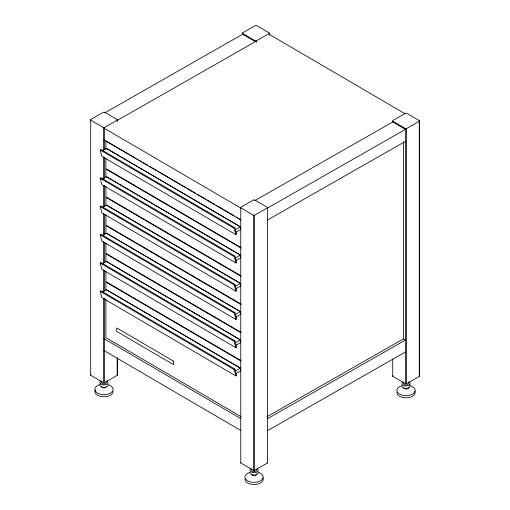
<?xml version="1.0" encoding="UTF-8"?>
<svg xmlns="http://www.w3.org/2000/svg" width="510" height="510" viewBox="0 0 510 510"><rect width="100%" height="100%" fill="white"/><g stroke="black" fill="none" stroke-linecap="round" stroke-linejoin="round"><path stroke-width="0.76" d="M90.672 119.506L90.665 120.092L103.377 127.519L104.391 127.525L117.262 120.188L117.268 119.601L104.556 112.168L103.536 112.168L90.672 119.506L90.665 375.22L103.377 382.653L104.391 382.653L117.262 375.315L117.268 358.077M90.665 375.22L90.672 374.633M240.771 207.238L240.765 207.825L253.476 215.252L254.49 215.258L267.361 207.921L267.367 207.334L254.656 199.901L253.636 199.901L240.771 207.238L240.765 462.952L253.476 470.386L254.49 470.386L267.361 463.048L267.367 462.462M117.268 119.601L117.268 120.417L255.344 41.673L242.632 34.246L242.632 33.424L242.639 32.838L255.51 25.5L256.524 25.506L269.235 32.933L269.235 35.317M240.765 462.952L240.771 462.366M269.235 32.933L269.229 33.52L256.364 40.857L255.344 40.857L242.632 33.424M267.367 208.15L405.444 129.406L392.732 121.979L392.738 120.57L405.609 113.233L406.623 113.239L419.335 120.666L419.328 376.386L406.464 383.724L405.444 383.718L392.732 376.291L392.732 358.842M392.732 376.291L392.738 375.704M419.328 376.386L419.335 120.666M100.145 149.997L100.814 149.411L234.9 227.785L236.595 234.09L235.932 234.676L101.847 156.302L100.145 149.997L234.23 228.372L235.932 234.676M100.145 178.27L100.814 177.69L234.9 256.058L236.595 262.369L235.932 262.956L101.847 184.582L100.145 178.27L234.23 256.645L235.932 262.956M100.145 206.524L100.814 205.944L234.9 284.312L236.595 290.623L235.932 291.21L101.847 212.836L100.145 206.524L234.23 284.899L235.932 291.21M100.145 234.778L100.814 234.198L234.9 312.566L236.595 318.877L235.932 319.464L101.847 241.09L100.145 234.778L234.23 313.153L235.932 319.464M100.145 263.032L100.814 262.452L234.9 340.82L236.595 347.131L235.932 347.718L101.847 269.344L100.145 263.032L234.23 341.407L235.932 347.718M100.145 291.286L100.814 290.706L234.9 369.074L236.595 375.385L235.932 375.972L101.847 297.598L100.145 291.286L234.23 369.661L235.932 375.972M234.23 228.372L234.9 227.785M234.23 256.645L234.9 256.058M234.23 284.899L234.9 284.312M234.23 313.153L234.9 312.566M234.23 341.407L234.9 340.82M234.23 369.661L234.9 369.074M104.556 112.99L242.632 34.246M102.606 150.616L106.424 148.435L240.51 226.81L240.51 229.634L236.079 232.165M101.968 179.252L106.424 176.715L240.51 255.089L240.51 257.913L236.079 260.438M102.606 207.143L106.424 204.969L240.51 283.343L240.51 286.167L236.079 288.692M102.606 235.397L106.424 233.223L240.51 311.597L240.51 314.421L236.079 316.946M101.968 264.014L106.424 261.477L240.51 339.851L240.51 342.675L236.079 345.2M254.656 200.723L392.732 121.979M102.606 291.905L106.424 289.731L240.51 368.105L240.51 370.929L236.079 373.454M392.732 121.157L405.444 128.59L406.464 128.59L419.328 121.252M235.416 229.717L240.51 226.81M267.367 220.11L405.444 141.366M235.416 257.99L240.51 255.089M235.416 286.244L240.51 283.343M235.416 314.498L240.51 311.597M235.416 342.752L240.51 339.851M235.416 371.006L240.51 368.105M266.762 416.836L403.461 338.876L405.444 340.036L267.367 418.78M267.367 430.74L405.444 351.996M269.229 34.342L404.921 113.653M103.887 128.048L240.771 208.054M128.545 154.045L105.914 140.817L105.914 149.545M129.916 154.849L135.405 158.055M136.776 158.859L138.146 159.662M139.517 160.459L141.576 161.664M142.947 162.467L147.747 165.272M149.124 166.075L157.354 170.882M158.725 171.685L179.985 184.11M181.356 184.913L186.156 187.718M187.527 188.522L195.757 193.335M197.128 194.131L199.187 195.336M200.558 196.14L205.358 198.945M206.728 199.748L214.959 204.555M216.329 205.358L234.16 215.781M236.219 216.986L237.59 217.783M238.96 218.586L241.02 219.791M103.887 139.944L240.771 219.95M240.51 227.014L106.424 148.435M241.02 247.548L105.914 168.581L105.914 158.266M241.02 248.064L105.914 169.097L105.914 177.027M240.51 255.293L106.424 176.715M241.02 275.821L105.914 196.854L105.914 186.545M241.02 276.318L105.914 197.351L105.914 206.072M107.113 205.575L240.51 283.547M241.02 304.075L105.914 225.108L105.914 214.799M241.02 304.572L105.914 225.605L105.914 233.535M240.51 311.801L106.424 233.223M241.02 332.329L105.914 253.362L105.914 243.053M241.02 332.826L105.914 253.859L105.914 261.789M240.51 340.055L106.424 261.477M241.02 360.583L105.914 281.616L105.914 271.307M241.02 361.08L105.914 282.113L105.914 290.05M240.51 368.309L106.424 289.731M241.02 416.651L105.914 337.677L105.914 299.574M103.887 338.576L240.771 418.589M103.887 350.472L240.771 430.485M406.464 128.59L406.464 383.724M405.444 128.59L405.444 383.718M403.461 141.799L403.461 338.876M267.367 207.334L267.361 463.048M256.364 40.857L256.364 42.451M255.344 40.857L255.344 41.673M254.49 215.258L254.49 470.386M253.476 215.252L253.476 470.386M242.639 32.838L242.639 34.425M117.262 120.188L117.262 121.769M117.262 357.861L117.262 375.315M104.391 127.525L104.391 149.774M104.391 157.718L104.391 178.379M104.391 185.532L104.391 206.187M104.391 214.13L104.391 234.791M104.391 242.734L104.391 262.599M104.391 270.542L104.391 291.204M104.391 298.35L104.391 382.653M103.377 127.519L103.377 150.571M103.377 156.927L103.377 178.385M103.377 185.538L103.377 207.003M103.377 213.358L103.377 235.614M103.377 241.179L103.377 263.434M103.377 269.79L103.377 292.045M103.377 298.401L103.377 382.653M408.363 387.243A2.41 1.39 0 0 1 406.642 388.939A2.41 1.39 0 0 1 403.703 387.944M410.665 385.847A9.161 5.285 0 0 1 413.017 393.828A9.161 5.285 0 0 1 398.986 393.784A9.161 5.285 0 0 1 401.504 385.815M414.898 391.208A9.161 5.285 0 0 1 407.178 397.794A9.161 5.285 0 0 1 396.876 392.515M408.376 383.227A2.416 1.396 0 0 1 406.017 384.973A2.416 1.396 0 0 1 403.703 383.208M408.969 381.907A4.125 2.384 0 0 1 408.937 385.273A4.125 2.384 0 0 1 403.098 385.254A4.125 2.384 0 0 1 403.136 381.882M409.619 384.871A4.125 2.384 0 0 1 406.546 388.416A4.125 2.384 0 0 1 402.058 385.42M106.303 382.156A2.416 1.396 0 0 1 103.951 383.902A2.416 1.396 0 0 1 101.637 382.143M108.592 384.776A9.161 5.285 0 0 1 110.944 392.764A9.161 5.285 0 0 1 96.913 392.713A9.161 5.285 0 0 1 99.437 384.744M113.124 391.514A9.161 5.285 0 0 1 102.714 396.716A9.161 5.285 0 0 1 95.134 390.08M106.902 380.836A4.125 2.384 0 0 1 106.864 384.202A4.125 2.384 0 0 1 101.031 384.183A4.125 2.384 0 0 1 101.063 380.817M107.954 384.381A4.125 2.384 0 0 1 103.402 387.339A4.125 2.384 0 0 1 100.406 383.775M106.284 386.892A2.41 1.39 0 0 1 103.326 387.868A2.41 1.39 0 0 1 101.643 386.159M256.167 469.551A2.416 1.396 0 0 1 254.362 471.629A2.416 1.396 0 0 1 251.736 469.876M258.691 472.509A9.161 5.285 0 0 1 261.043 480.496A9.161 5.285 0 0 1 247.012 480.445A9.161 5.285 0 0 1 249.537 472.477M262.924 477.876A9.161 5.285 0 0 1 255.204 484.462A9.161 5.285 0 0 1 244.908 479.177M257.002 468.569A4.125 2.384 0 0 1 256.963 471.935A4.125 2.384 0 0 1 251.13 471.916A4.125 2.384 0 0 1 251.162 468.55M257.652 471.54A4.125 2.384 0 0 1 254.579 475.078A4.125 2.384 0 0 1 250.085 472.081M256.39 473.911A2.41 1.39 0 0 1 254.675 475.607A2.41 1.39 0 0 1 251.736 474.612M173.7 361.246L116.726 327.949L116.726 331.436L173.7 364.739L173.7 361.246"/></g></svg>
